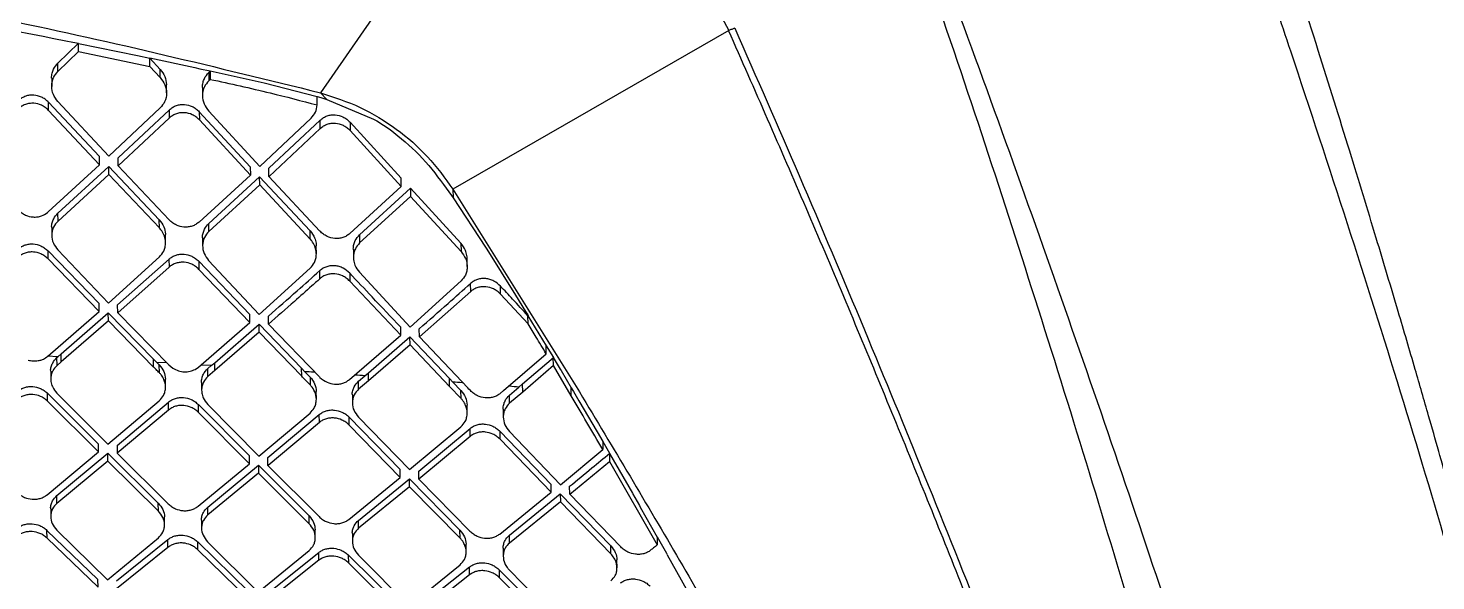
# Model space of a CAD drawing. Extents: x 832 to 912, y 781 to 934.
# Drawn here: x 854.714 to 858.048, y 880.372 to 881.68 of the extents above; entities that cross this region are included whole.
import ezdxf

# ---------------------------------------------------------------- set-up
doc = ezdxf.new("R2010")
doc.units = 0
doc.header["$MEASUREMENT"] = 0
doc.layers.add('1', color=4, linetype='Continuous')

# ---------------------------------------------------------------- blocks, each defined once
blk = doc.blocks.new('pillow top view')
at = {"layer": '1', "color": 3, "linetype": 'Continuous', "lineweight": 25}
for p, q in [((2.159, -2.133), (2.2507, -2.1545)), ((2.2507, -2.1545), (2.2763, -2.1605)), ((2.2763, -2.1605), (2.3045, -2.1673)), ((2.3045, -2.1673), (2.3206, -2.1712)), ((2.2826, -2.2389), (2.3332, -2.1942)), ((2.2833, -2.2195), (2.334, -2.1745)), ((2.3206, -2.1712), (2.334, -2.1744)), ((2.3332, -2.1942), (2.3338, -2.1747)), ((2.3332, -2.1942), (2.5009, -2.2358)), ((2.3339, -2.1747), (2.4725, -2.2089)), ((2.2826, -2.2389), (2.2832, -2.2195)), ((2.4725, -2.2089), (2.5013, -2.2161)), ((2.5009, -2.2358), (2.5015, -2.2162)), ((2.5013, -2.216), (2.5249, -2.2438)), ((2.5014, -2.2159), (2.607, -2.243)), ((2.2671, -2.2545), (2.2665, -2.2739)), ((2.5009, -2.2358), (2.5243, -2.2633)), ((2.5243, -2.2633), (2.5249, -2.2438)), ((2.607, -2.243), (2.6188, -2.2461)), ((2.6188, -2.2461), (2.6429, -2.2524)), ((2.6393, -2.2557), (2.6387, -2.2753)), ((2.6429, -2.2525), (2.6393, -2.2557)), ((2.7697, -2.2866), (2.6428, -2.2527)), ((2.5374, -2.3003), (2.538, -2.2808)), ((2.6231, -2.2909), (2.6225, -2.3104)), ((2.8936, -2.3233), (2.7697, -2.2865)), ((2.2567, -2.3304), (2.2573, -2.3111)), ((2.3723, -2.4637), (2.2567, -2.3304)), ((2.3729, -2.4445), (2.2573, -2.3111)), ((2.3952, -2.4442), (2.2796, -2.3105)), ((2.8937, -2.323), (2.9023, -2.3259)), ((2.9018, -2.3143), (2.9161, -2.3309)), ((2.9023, -2.3259), (2.9162, -2.3308)), ((2.9161, -2.3309), (3.0248, -2.3815)), ((2.5212, -2.3352), (2.3952, -2.4442)), ((2.5422, -2.3597), (2.4162, -2.4684)), ((2.4168, -2.4491), (2.5428, -2.3403)), ((2.5422, -2.3597), (2.5428, -2.3403)), ((2.6133, -2.3478), (2.6127, -2.3672)), ((2.7283, -2.5023), (2.6127, -2.3672)), ((2.6133, -2.3478), (2.7289, -2.4829)), ((2.6356, -2.3473), (2.7512, -2.4827)), ((2.7512, -2.4827), (2.8772, -2.3736)), ((2.7722, -2.5072), (2.8981, -2.3985)), ((2.7728, -2.4879), (2.8987, -2.379)), ((2.8981, -2.3985), (2.8987, -2.379)), ((2.9692, -2.387), (2.9686, -2.4065)), ((2.9692, -2.3869), (3.0847, -2.524)), ((3.0248, -2.3815), (3.0323, -2.3862)), ((3.0323, -2.3862), (3.0635, -2.4081)), ((2.9686, -2.4065), (3.0841, -2.5434)), ((2.2464, -2.5705), (2.3723, -2.4638)), ((2.3723, -2.4638), (2.3729, -2.4445)), ((2.4162, -2.4683), (2.4168, -2.4491)), ((2.3933, -2.4879), (2.2686, -2.5932)), ((2.2692, -2.5741), (2.3939, -2.4686)), ((2.3933, -2.4879), (2.3939, -2.4687)), ((2.5079, -2.6188), (2.3933, -2.4879)), ((2.3939, -2.4686), (2.5085, -2.5997)), ((2.4162, -2.4684), (2.5319, -2.601)), ((2.7289, -2.4829), (2.7283, -2.5023)), ((2.7721, -2.5072), (2.7727, -2.4878)), ((2.7283, -2.5023), (2.6024, -2.6088)), ((2.7493, -2.5267), (2.6246, -2.6318)), ((2.6252, -2.6127), (2.7499, -2.5074)), ((2.7493, -2.5267), (2.7499, -2.5074)), ((2.8638, -2.6595), (2.7493, -2.5267)), ((2.7499, -2.5074), (2.8644, -2.6403)), ((2.8877, -2.6416), (2.7721, -2.5072)), ((3.0841, -2.5434), (3.0847, -2.524)), ((3.0841, -2.5434), (2.9582, -2.65)), ((2.981, -2.6542), (3.1057, -2.5488)), ((3.1057, -2.5488), (3.1051, -2.5682)), ((3.2202, -2.6836), (3.1057, -2.5488)), ((3.1844, -2.5427), (3.2026, -2.5701)), ((3.2062, -2.555), (3.2061, -2.5755)), ((3.2062, -2.555), (3.4867, -3.0464)), ((2.2686, -2.5932), (2.2692, -2.5741)), ((2.5079, -2.6188), (2.5085, -2.5997)), ((3.1051, -2.5682), (2.9804, -2.6734)), ((3.1051, -2.5682), (3.2196, -2.703)), ((3.2026, -2.5701), (3.2061, -2.5756)), ((3.2061, -2.5755), (3.2781, -2.6954)), ((2.2531, -2.6076), (2.2525, -2.6266)), ((2.6246, -2.6318), (2.6252, -2.6127)), ((2.2416, -2.6817), (2.2422, -2.6628)), ((2.2422, -2.6627), (2.358, -2.7917)), ((2.2654, -2.6615), (2.3802, -2.7921)), ((2.521, -2.6544), (2.5216, -2.6353)), ((2.6091, -2.6462), (2.6085, -2.6653)), ((2.8638, -2.6595), (2.8644, -2.6403)), ((2.981, -2.6542), (2.9804, -2.6734)), ((2.3574, -2.8106), (2.2416, -2.6817)), ((2.3802, -2.7921), (2.5053, -2.6874)), ((2.4018, -2.7966), (2.5277, -2.6937)), ((2.5276, -2.6937), (2.5271, -2.7127)), ((2.6213, -2.7005), (2.7361, -2.8329)), ((2.8769, -2.6954), (2.8775, -2.6762)), ((2.9649, -2.6879), (2.9643, -2.7071)), ((3.2202, -2.6836), (3.2196, -2.703)), ((3.2781, -2.6954), (3.2808, -2.7001)), ((3.2808, -2.7001), (3.3443, -2.8113)), ((2.5271, -2.7127), (2.4013, -2.8155)), ((2.5981, -2.7017), (2.5975, -2.7207)), ((2.5975, -2.7207), (2.7133, -2.8514)), ((2.5981, -2.7016), (2.7138, -2.8324)), ((2.7361, -2.8329), (2.8611, -2.7285)), ((3.2327, -2.7393), (3.2333, -2.72)), ((2.8829, -2.7542), (2.8835, -2.7351)), ((2.954, -2.7437), (2.9534, -2.7628)), ((3.069, -2.8954), (2.9534, -2.7628)), ((2.9771, -2.7426), (3.0919, -2.877)), ((2.3574, -2.8106), (2.358, -2.7917)), ((2.4013, -2.8155), (2.4018, -2.7966)), ((3.2169, -2.7727), (3.0919, -2.877)), ((3.2387, -2.7987), (3.1129, -2.901)), ((3.2387, -2.7987), (3.2393, -2.7795)), ((3.3091, -2.8079), (3.3097, -2.7886)), ((2.2316, -2.9117), (2.3574, -2.8106)), ((2.3784, -2.834), (2.2629, -2.9265)), ((2.2635, -2.9077), (2.379, -2.8151)), ((2.3784, -2.834), (2.379, -2.8151)), ((2.4812, -2.9474), (2.3784, -2.834)), ((2.379, -2.8151), (2.4818, -2.9286)), ((2.4013, -2.8155), (2.517, -2.9436)), ((2.7133, -2.8514), (2.7138, -2.8324)), ((3.3714, -2.8807), (3.3091, -2.8079)), ((3.3443, -2.8113), (3.3666, -2.8512)), ((2.5875, -2.9519), (2.7133, -2.8514)), ((2.626, -2.943), (2.7349, -2.8561)), ((2.7343, -2.875), (2.7349, -2.8561)), ((2.7349, -2.8561), (2.8313, -2.9642)), ((2.7571, -2.8566), (2.7577, -2.8377)), ((2.7571, -2.8566), (2.8728, -2.9866)), ((3.3667, -2.8512), (3.3714, -2.8596)), ((3.3714, -2.8596), (3.3723, -2.8614)), ((3.3714, -2.8807), (3.372, -2.8615)), ((3.372, -2.8615), (3.4122, -2.9341)), ((2.7343, -2.875), (2.6254, -2.9618)), ((2.8308, -2.9831), (2.7343, -2.875)), ((2.9437, -2.9952), (3.069, -2.8954)), ((2.9891, -2.9812), (3.0906, -2.9004)), ((3.069, -2.8954), (3.0696, -2.8764)), ((3.09, -2.9194), (3.0906, -2.9004)), ((3.0906, -2.9004), (3.1802, -3.0024)), ((3.1129, -2.901), (3.1135, -2.882)), ((2.2553, -2.9142), (2.2311, -2.912)), ((2.2527, -2.9346), (2.2533, -2.9158)), ((2.2629, -2.9265), (2.2527, -2.9346)), ((2.2533, -2.9158), (2.2553, -2.9142)), ((2.2553, -2.9142), (2.2635, -2.9077)), ((2.2629, -2.9265), (2.2635, -2.9077)), ((2.4812, -2.9474), (2.4818, -2.9286)), ((2.4818, -2.9286), (2.4892, -2.9367)), ((3.09, -2.9194), (2.9885, -3.0001)), ((3.1797, -3.0214), (3.09, -2.9194)), ((3.1129, -2.901), (3.2226, -3.0263)), ((3.4116, -2.9532), (3.4122, -2.9341)), ((3.4125, -2.934), (3.4282, -2.9625)), ((2.2372, -2.9477), (2.2366, -2.9665)), ((2.4892, -2.9367), (2.4948, -2.9429)), ((2.513, -2.9391), (2.4892, -2.9368)), ((2.4942, -2.9617), (2.4948, -2.9429)), ((2.517, -2.9436), (2.5264, -2.9519)), ((2.5791, -2.9571), (2.5875, -2.9519)), ((2.6176, -2.9496), (2.5934, -2.9472)), ((2.6086, -2.9751), (2.6091, -2.9563)), ((2.6254, -2.9618), (2.6086, -2.9751)), ((2.6091, -2.9563), (2.6176, -2.9496)), ((2.6176, -2.9496), (2.626, -2.943)), ((2.6254, -2.9618), (2.626, -2.943)), ((2.8308, -2.9831), (2.8313, -2.9642)), ((2.8313, -2.9642), (2.8389, -2.9727)), ((3.3073, -3.0361), (3.4116, -2.9533)), ((3.3528, -3.0224), (3.4281, -2.9626)), ((3.4273, -2.9819), (3.4279, -2.9627)), ((3.4279, -2.9626), (3.4433, -2.991)), ((2.227, -3.0183), (2.2276, -2.9996)), ((2.2276, -2.9996), (2.3435, -3.1245)), ((2.2498, -3.0003), (2.3657, -3.1255)), ((2.5074, -2.9959), (2.508, -2.9771)), ((2.5931, -2.9882), (2.5925, -3.007)), ((2.8389, -2.9727), (2.8506, -2.9858)), ((2.8506, -2.9858), (2.85, -3.0046)), ((2.8728, -2.9866), (2.8738, -2.9877)), ((2.9885, -3.0001), (2.9643, -3.0191)), ((2.9643, -3.0191), (2.9649, -3.0003)), ((2.9649, -3.0003), (2.9805, -2.988)), ((2.9805, -2.988), (2.9891, -2.9812)), ((2.9885, -3.0001), (2.9891, -2.9811)), ((3.4273, -2.9819), (3.3522, -3.0414)), ((3.467, -3.0551), (3.4273, -2.9819)), ((3.4433, -2.991), (3.445, -2.9942)), ((3.4451, -2.9942), (3.4676, -3.036)), ((2.3429, -3.1431), (2.227, -3.0183)), ((2.3657, -3.1255), (2.4913, -3.0277)), ((2.3873, -3.1295), (2.513, -3.0319)), ((2.5124, -3.0507), (2.513, -3.0319)), ((2.8632, -3.0392), (2.8638, -3.0203)), ((2.9489, -3.0323), (2.9483, -3.0511)), ((3.1797, -3.0214), (3.1802, -3.0024)), ((3.2057, -3.051), (3.1797, -3.0214)), ((3.1802, -3.0024), (3.188, -3.0112)), ((3.188, -3.0112), (3.2063, -3.0321)), ((3.2057, -3.051), (3.2063, -3.0321)), ((3.3206, -3.0477), (3.3439, -3.0293)), ((3.3439, -3.0293), (3.3528, -3.0224)), ((3.3522, -3.0414), (3.3528, -3.0224)), ((2.5124, -3.0507), (2.3867, -3.1481)), ((2.5829, -3.059), (2.5834, -3.0403)), ((2.6987, -3.1856), (2.5829, -3.059)), ((2.5834, -3.0403), (2.6993, -3.1669)), ((2.6057, -3.0412), (2.7215, -3.1681)), ((3.2189, -3.0859), (3.2195, -3.067)), ((3.299, -3.0427), (3.3073, -3.0361)), ((3.3522, -3.0414), (3.32, -3.0666)), ((3.32, -3.0666), (3.3206, -3.0477)), ((3.467, -3.0551), (3.4676, -3.036)), ((3.4676, -3.036), (3.4724, -3.0448)), ((3.4724, -3.0449), (3.4844, -3.0673)), ((3.4845, -3.0674), (3.5246, -3.1427)), ((2.7215, -3.1681), (2.8471, -3.071)), ((2.8682, -3.0943), (2.7426, -3.191)), ((2.7431, -3.1724), (2.8687, -3.0755)), ((2.8682, -3.0943), (2.8687, -3.0755)), ((2.9386, -3.1033), (2.9392, -3.0846)), ((2.9392, -3.0846), (3.055, -3.2129)), ((2.9614, -3.0856), (3.0772, -3.2143)), ((3.3045, -3.0798), (3.3039, -3.0987)), ((2.3429, -3.1431), (2.3435, -3.1245)), ((2.3873, -3.1295), (2.3867, -3.1481)), ((3.0544, -3.2317), (2.9386, -3.1034)), ((3.0772, -3.2143), (3.2028, -3.1178)), ((3.0988, -3.2189), (3.2244, -3.1226)), ((3.2238, -3.1414), (3.2244, -3.1226)), ((3.2943, -3.1512), (3.2949, -3.1323)), ((3.2949, -3.1323), (3.4106, -3.2626)), ((3.3171, -3.1336), (3.4328, -3.2642)), ((2.2173, -3.2395), (2.3429, -3.1431)), ((2.3639, -3.1657), (2.2395, -3.2608)), ((2.2401, -3.2423), (2.3645, -3.1471)), ((2.3639, -3.1657), (2.3645, -3.1471)), ((2.4787, -3.2885), (2.3639, -3.1657)), ((2.3645, -3.1471), (2.4793, -3.2699)), ((2.3867, -3.1481), (2.5027, -3.2725)), ((2.6987, -3.1856), (2.6993, -3.1669)), ((3.2238, -3.1414), (3.0982, -3.2376)), ((3.41, -3.2814), (3.2943, -3.1512)), ((3.5246, -3.1428), (3.5369, -3.1661)), ((3.537, -3.1662), (3.5364, -3.1852)), ((3.5372, -3.166), (3.5523, -3.1946)), ((2.5731, -3.281), (2.6987, -3.1856)), ((2.596, -3.2841), (2.7203, -3.1898)), ((2.7203, -3.1898), (2.7197, -3.2085)), ((2.7203, -3.1898), (2.8351, -3.3143)), ((2.7425, -3.191), (2.7431, -3.1724)), ((2.7425, -3.191), (2.8584, -3.317)), ((3.4328, -3.2642), (3.5364, -3.1852)), ((3.552, -3.1948), (3.5514, -3.2137)), ((3.552, -3.1947), (3.6024, -3.2914)), ((2.7197, -3.2085), (2.5954, -3.3026)), ((2.8345, -3.3329), (2.7197, -3.2085)), ((2.9289, -3.3263), (3.0544, -3.2317)), ((3.0544, -3.2317), (3.055, -3.2129)), ((3.0982, -3.2376), (3.0988, -3.2189)), ((3.4538, -3.2878), (3.5514, -3.2137)), ((3.5514, -3.2137), (3.6562, -3.4159)), ((2.2395, -3.2608), (2.2401, -3.2423)), ((3.0754, -3.2549), (2.9511, -3.3482)), ((2.9517, -3.3296), (3.076, -3.2362)), ((3.0754, -3.2549), (3.076, -3.2362)), ((3.1901, -3.3809), (3.0754, -3.2549)), ((3.076, -3.2362), (3.1907, -3.3623)), ((3.0982, -3.2376), (3.214, -3.3653)), ((3.41, -3.2814), (3.4106, -3.2626)), ((2.2241, -3.273), (2.2235, -3.2914)), ((2.4787, -3.2885), (2.4793, -3.2699)), ((2.5954, -3.3026), (2.596, -3.2841)), ((3.2845, -3.3752), (3.41, -3.2814)), ((3.3073, -3.3788), (3.4316, -3.2861)), ((3.4316, -3.2861), (3.431, -3.3049)), ((3.4316, -3.2861), (3.5463, -3.4139)), ((3.4538, -3.2878), (3.4544, -3.2689)), ((3.5696, -3.4171), (3.4538, -3.2878)), ((3.6025, -3.2915), (3.6177, -3.321)), ((2.2127, -3.3423), (2.2133, -3.3238)), ((2.2133, -3.3238), (2.3293, -3.4449)), ((2.2364, -3.3239), (2.3515, -3.4465)), ((2.4919, -3.3215), (2.4925, -3.303)), ((2.5799, -3.3147), (2.5794, -3.3332)), ((2.8345, -3.3329), (2.8351, -3.3143)), ((2.9511, -3.3482), (2.9517, -3.3296)), ((3.431, -3.3049), (3.3067, -3.3975)), ((3.5457, -3.4326), (3.431, -3.3049)), ((3.6178, -3.321), (3.6198, -3.3249)), ((3.6198, -3.3249), (3.6568, -3.3971)), ((2.3288, -3.4633), (2.2127, -3.3423)), ((2.3515, -3.4465), (2.4763, -3.3517)), ((2.3732, -3.45), (2.4987, -3.357)), ((2.4981, -3.3754), (2.4987, -3.357)), ((2.5686, -3.384), (2.5692, -3.3655)), ((2.5692, -3.3655), (2.6851, -3.4881)), ((2.5923, -3.3658), (2.7073, -3.4899)), ((2.8477, -3.3661), (2.8483, -3.3476)), ((2.9357, -3.3602), (2.9351, -3.3787)), ((3.1901, -3.3809), (3.1907, -3.3623)), ((2.4981, -3.3754), (2.3726, -3.4684)), ((2.6846, -3.5065), (2.5686, -3.384)), ((2.7073, -3.4899), (2.832, -3.3963)), ((3.2033, -3.4144), (3.2039, -3.3958)), ((3.3067, -3.3975), (3.3073, -3.3788)), ((3.6568, -3.3971), (3.6562, -3.4159)), ((3.6572, -3.3969), (3.6774, -3.4365)), ((2.8539, -3.4203), (2.7284, -3.5121)), ((2.729, -3.4937), (2.8544, -3.4018)), ((2.8539, -3.4203), (2.8544, -3.4018)), ((2.9243, -3.4296), (2.9249, -3.4111)), ((3.0402, -3.5536), (2.9243, -3.4296)), ((2.9249, -3.4111), (3.0408, -3.5351)), ((2.948, -3.4116), (3.063, -3.5372)), ((3.2913, -3.4093), (3.2907, -3.4279)), ((3.5457, -3.4326), (3.5463, -3.4139)), ((2.3288, -3.4633), (2.3293, -3.4449)), ((3.063, -3.5372), (3.1877, -3.4445)), ((3.0846, -3.5411), (3.2101, -3.4503)), ((3.2095, -3.4688), (3.2101, -3.4503)), ((3.2799, -3.4789), (3.2805, -3.4603)), ((3.2805, -3.4603), (3.3964, -3.5858)), ((3.3036, -3.461), (3.4186, -3.5881)), ((3.5589, -3.4664), (3.5594, -3.4477)), ((3.6774, -3.4366), (3.679, -3.4398)), ((3.679, -3.4399), (3.7442, -3.5688)), ((3.2095, -3.4688), (3.0841, -3.5596)), ((3.3958, -3.6043), (3.2799, -3.4789))]:
    blk.add_line(p, q, dxfattribs=at)
at = {"layer": '1', "color": 3, "linetype": 'Continuous', "lineweight": 25, "flags": 128}
for points in [[(3.3565, -1.7104), (3.2019, -1.9157), (3.1019, -2.0486), (3.0018, -2.1815), (2.9018, -2.3143)], [(3.8739, -2.2056), (3.54, -2.3803), (3.2062, -2.555)], [(2.6427, -2.2527), (2.6423, -2.2636), (2.6421, -2.2722)], [(3.2285, -3.0331), (3.2252, -3.0293), (3.2226, -3.0263)]]:
    blk.add_lwpolyline(points, dxfattribs=at)
at = {"layer": '1', "color": 3, "linetype": 'Continuous', "lineweight": 25}
for points, knots in [([(5.8884, -5.6198), (5.8879, -5.5739), (5.8869, -5.4801), (5.8764, -5.3125), (5.8606, -5.1355), (5.8401, -4.9558), (5.816, -4.7776), (5.7855, -4.5779), (5.7485, -4.3609), (5.7054, -4.1323), (5.6631, -3.9241), (5.6275, -3.7581), (5.5986, -3.6283), (5.5768, -3.5319), (5.5555, -3.44), (5.535, -3.3527), (5.5146, -3.2676), (5.4921, -3.1748), (5.4647, -3.0634), (5.4292, -2.922), (5.3846, -2.7483), (5.33, -2.5404), (5.2651, -2.2989), (5.1892, -2.0226), (5.1049, -1.7212), (5.0444, -1.5096), (5.0142, -1.4037)], [0, 0, 0, 0, 0.057912, 0.118209, 0.174442, 0.226943, 0.275916, 0.321493, 0.383596, 0.437845, 0.484672, 0.527325, 0.549538, 0.570566, 0.590423, 0.609121, 0.62667, 0.644687, 0.667926, 0.696694, 0.732769, 0.774945, 0.823277, 0.877866, 0.93885, 1, 1, 1, 1]), ([(4.9473, -1.4482), (4.9907, -1.5933), (5.0774, -1.8832), (5.2023, -2.3076), (5.3209, -2.7224), (5.4311, -3.1261), (5.5317, -3.5189), (5.6212, -3.8994), (5.6983, -4.2645), (5.7608, -4.6093), (5.8041, -4.9026), (5.8318, -5.1484), (5.8478, -5.3513), (5.8551, -5.5369), (5.8537, -5.6395), (5.853, -5.6908)], [0, 0, 0, 0, 0.083388, 0.166545, 0.249266, 0.331863, 0.414655, 0.498053, 0.581911, 0.665729, 0.748937, 0.811246, 0.87376, 0.936869, 1, 1, 1, 1]), ([(3.3565, -1.7104), (3.414, -1.7335), (3.5294, -1.7799), (3.6754, -1.8968), (3.7962, -2.0388), (3.8479, -2.1498), (3.8739, -2.2056)], [0, 0, 0, 0, 0.248314, 0.497925, 0.747765, 1, 1, 1, 1]), ([(-3.0882, -2.0715), (-2.8406, -2.0211), (-2.3453, -1.9203), (-1.5922, -1.8287), (-0.8353, -1.782), (-0.0768, -1.7867), (0.6796, -1.8438), (1.4301, -1.9518), (2.1734, -2.1041), (2.659, -2.2443), (2.9018, -2.3143)], [0, 0, 0, 0, 0.125001, 0.250001, 0.375003, 0.499997, 0.624991, 0.749994, 0.874996, 1, 1, 1, 1]), ([(4.2995, -1.9283), (4.3399, -2.0605), (4.4207, -2.3249), (4.5331, -2.7213), (4.641, -3.1154), (4.7429, -3.5051), (4.8402, -3.8875), (4.9254, -4.2283), (5.0004, -4.524), (5.0658, -4.7741), (5.1285, -5.0031), (5.1887, -5.2056), (5.2451, -5.3806), (5.2967, -5.5297), (5.3448, -5.6576), (5.3729, -5.7291), (5.3869, -5.7648)], [0, 0, 0, 0, 0.082411, 0.164951, 0.247638, 0.330248, 0.412935, 0.496232, 0.559503, 0.622548, 0.685579, 0.749219, 0.81255, 0.875197, 0.937632, 1, 1, 1, 1]), ([(4.3322, -1.9182), (4.3762, -2.052), (4.4641, -2.3201), (4.5899, -2.7209), (4.7118, -3.119), (4.8279, -3.5118), (4.9382, -3.8969), (5.0335, -4.2391), (5.115, -4.5349), (5.1836, -4.7841), (5.2464, -5.0114), (5.3043, -5.2119), (5.3555, -5.3861), (5.4001, -5.5354), (5.4388, -5.6648), (5.4612, -5.7372), (5.4724, -5.7733)], [0, 0, 0, 0, 0.082589, 0.165416, 0.24837, 0.331192, 0.414034, 0.497446, 0.56062, 0.623393, 0.686188, 0.749611, 0.812567, 0.875073, 0.937549, 1, 1, 1, 1]), ([(3.8885, -2.2006), (3.886, -2.2015), (3.8811, -2.2032), (3.8763, -2.2048), (3.8739, -2.2056)], [0, 0, 0, 0, 0.4999634, 1, 1, 1, 1]), ([(3.8885, -2.2006), (3.935, -2.3188), (4.0304, -2.5613), (4.1653, -2.9208), (4.2982, -3.2842), (4.4239, -3.6386), (4.5432, -3.9828), (4.6346, -4.2493), (4.7017, -4.4451), (4.7473, -4.5792), (4.7916, -4.709), (4.834, -4.833), (4.8751, -4.9492), (4.9139, -5.0592), (4.9495, -5.1621), (4.9837, -5.2573), (5.0147, -5.3401), (5.042, -5.4113), (5.0667, -5.4774), (5.0899, -5.5386), (5.1154, -5.6023), (5.1429, -5.6615), (5.1567, -5.6997), (5.163, -5.717)], [0, 0, 0, 0, 0.082249, 0.168726, 0.250938, 0.337838, 0.421226, 0.501438, 0.538138, 0.573957, 0.608923, 0.645818, 0.681064, 0.714276, 0.751294, 0.786327, 0.81865, 0.848238, 0.87506, 0.90615, 0.934321, 0.970126, 1, 1, 1, 1]), ([(2.2671, -2.2545), (2.2671, -2.2544), (2.2667, -2.2504), (2.2686, -2.2431), (2.2729, -2.2308), (2.2793, -2.2238), (2.2832, -2.2195)], [0, 0, 0, 0, 0.00886, 0.302947, 0.566224, 1, 1, 1, 1]), ([(5.1625, -5.717), (5.1467, -5.6799), (5.1151, -5.6058), (5.0619, -5.4761), (5.0024, -5.3291), (4.937, -5.1615), (4.8688, -4.9716), (4.7929, -4.7604), (4.717, -4.5331), (4.6186, -4.2465), (4.4985, -3.8956), (4.3534, -3.4812), (4.201, -3.059), (4.042, -2.6332), (3.9299, -2.3481), (3.8738, -2.2056)], [0, 0, 0, 0, 0.062561, 0.125095, 0.187382, 0.249789, 0.312754, 0.37631, 0.439124, 0.501607, 0.601699, 0.701611, 0.80118, 0.900668, 1, 1, 1, 1]), ([(2.2796, -2.3105), (2.2757, -2.3048), (2.268, -2.2936), (2.2653, -2.273), (2.2697, -2.2534), (2.2786, -2.2435), (2.2826, -2.2389)], [0, 0, 0, 0, 0.251059, 0.501727, 0.7724, 1, 1, 1, 1]), ([(2.5243, -2.2633), (2.5281, -2.269), (2.5359, -2.2805), (2.5385, -2.3011), (2.5342, -2.3208), (2.5253, -2.3306), (2.5212, -2.3352)], [0, 0, 0, 0, 0.251422, 0.502157, 0.770308, 1, 1, 1, 1]), ([(2.5249, -2.2438), (2.5288, -2.2494), (2.5367, -2.2608), (2.5375, -2.2741), (2.5379, -2.2808)], [0, 0, 0, 0, 0.496646, 1, 1, 1, 1]), ([(2.6232, -2.2909), (2.6231, -2.2908), (2.6227, -2.2868), (2.6246, -2.2794), (2.6289, -2.2671), (2.6353, -2.2601), (2.6393, -2.2557)], [0, 0, 0, 0, 0.008274, 0.301531, 0.564613, 1, 1, 1, 1]), ([(2.2573, -2.3111), (2.2548, -2.3085), (2.25, -2.3035), (2.2387, -2.2965), (2.226, -2.2926), (2.2133, -2.2925), (2.2037, -2.2944), (2.1945, -2.2982), (2.1894, -2.3021), (2.1868, -2.3041)], [0, 0, 0, 0, 0.13712, 0.266197, 0.501064, 0.622211, 0.745158, 0.870833, 1, 1, 1, 1]), ([(2.6387, -2.2753), (2.6346, -2.2798), (2.6257, -2.2897), (2.6213, -2.3095), (2.624, -2.3302), (2.6317, -2.3416), (2.6356, -2.3473)], [0, 0, 0, 0, 0.227843, 0.497927, 0.749634, 1, 1, 1, 1]), ([(2.6421, -2.2722), (2.6414, -2.2728), (2.6403, -2.2738), (2.6392, -2.2748), (2.6387, -2.2753)], [0, 0, 0, 0, 0.560152, 1, 1, 1, 1]), ([(2.6421, -2.2722), (2.6891, -2.2844), (2.7733, -2.3062), (2.8563, -2.3317), (2.893, -2.3429)], [0, 0, 0, 0, 0.559002, 1, 1, 1, 1]), ([(2.2567, -2.3304), (2.2542, -2.3279), (2.2494, -2.3229), (2.2381, -2.3158), (2.2253, -2.3119), (2.2124, -2.3119), (2.2017, -2.3141), (2.1927, -2.3178), (2.1879, -2.322), (2.1862, -2.3234)], [0, 0, 0, 0, 0.137172, 0.266371, 0.501696, 0.625825, 0.750398, 0.914056, 1, 1, 1, 1]), ([(2.5428, -2.3403), (2.5454, -2.3383), (2.5505, -2.3344), (2.5597, -2.3307), (2.5693, -2.3288), (2.582, -2.3289), (2.5947, -2.333), (2.606, -2.3401), (2.6108, -2.3452), (2.6133, -2.3478)], [0, 0, 0, 0, 0.12879, 0.254117, 0.376841, 0.498006, 0.732894, 0.86231, 1, 1, 1, 1]), ([(2.893, -2.3429), (2.8931, -2.3393), (2.8933, -2.3327), (2.8935, -2.3262), (2.8936, -2.3233)], [0, 0, 0, 0, 0.560047, 1, 1, 1, 1]), ([(2.9018, -2.3143), (2.9333, -2.326), (2.9963, -2.3493), (3.0797, -2.4055), (3.1524, -2.4737), (3.1883, -2.5279), (3.2062, -2.555)], [0, 0, 0, 0, 0.249971, 0.499967, 0.74998, 1, 1, 1, 1]), ([(2.6127, -2.3672), (2.6102, -2.3646), (2.6054, -2.3596), (2.5941, -2.3524), (2.5814, -2.3484), (2.5687, -2.3483), (2.5591, -2.3501), (2.5499, -2.3538), (2.5448, -2.3577), (2.5422, -2.3597)], [0, 0, 0, 0, 0.137784, 0.267239, 0.501957, 0.622868, 0.745753, 0.871194, 1, 1, 1, 1]), ([(2.8772, -2.3736), (2.8812, -2.3693), (2.8894, -2.3604), (2.8918, -2.3488), (2.893, -2.3429)], [0, 0, 0, 0, 0.495327, 1, 1, 1, 1]), ([(2.8981, -2.3985), (2.9007, -2.3965), (2.9059, -2.3926), (2.915, -2.3889), (2.9246, -2.3871), (2.9374, -2.3873), (2.95, -2.3914), (2.9613, -2.3987), (2.9661, -2.4038), (2.9686, -2.4065)], [0, 0, 0, 0, 0.128478, 0.25372, 0.376571, 0.497617, 0.731903, 0.861621, 1, 1, 1, 1]), ([(2.8987, -2.379), (2.9013, -2.377), (2.9065, -2.373), (2.9156, -2.3693), (2.9252, -2.3675), (2.938, -2.3678), (2.9507, -2.3719), (2.9619, -2.3792), (2.9668, -2.3843), (2.9692, -2.3869)], [0, 0, 0, 0, 0.128692, 0.253985, 0.376767, 0.498225, 0.732462, 0.861955, 1, 1, 1, 1]), ([(3.0635, -2.4081), (3.0864, -2.4282), (3.1324, -2.4686), (3.167, -2.5179), (3.1844, -2.5427)], [0, 0, 0, 0, 0.498155, 1, 1, 1, 1]), ([(2.1759, -2.5632), (2.1784, -2.5657), (2.1832, -2.5706), (2.1945, -2.5775), (2.2073, -2.5814), (2.2202, -2.5815), (2.2323, -2.5793), (2.2408, -2.5748), (2.2458, -2.5712), (2.2464, -2.5705), (2.2464, -2.5705)], [0, 0, 0, 0, 0.136398, 0.26525, 0.500905, 0.626342, 0.750794, 0.967952, 0.99639, 1, 1, 1, 1]), ([(2.2686, -2.5932), (2.2645, -2.5975), (2.2581, -2.6042), (2.2537, -2.616), (2.2518, -2.6288), (2.254, -2.6452), (2.2616, -2.6561), (2.2654, -2.6615)], [0, 0, 0, 0, 0.230374, 0.360126, 0.499512, 0.750095, 1, 1, 1, 1]), ([(2.2532, -2.6076), (2.2532, -2.6074), (2.2527, -2.6036), (2.2546, -2.5966), (2.2589, -2.5849), (2.2652, -2.5783), (2.2692, -2.5741)], [0, 0, 0, 0, 0.013746, 0.300834, 0.560989, 1, 1, 1, 1]), ([(2.5085, -2.5997), (2.5123, -2.6051), (2.5196, -2.6155), (2.5218, -2.6284), (2.5216, -2.6347), (2.5216, -2.6353)], [0, 0, 0, 0, 0.498035, 0.949911, 1, 1, 1, 1]), ([(2.5053, -2.6874), (2.5093, -2.6832), (2.5155, -2.6766), (2.5199, -2.6648), (2.5209, -2.658), (2.521, -2.6544), (2.521, -2.6542), (2.5211, -2.6538), (2.5211, -2.6522), (2.5209, -2.646), (2.5186, -2.6356), (2.5133, -2.6257), (2.5093, -2.6203), (2.508, -2.619), (2.5079, -2.6188)], [0, 0, 0, 0, 0.22429, 0.355081, 0.498273, 0.498805, 0.499803, 0.503254, 0.515763, 0.56342, 0.748839, 0.929376, 0.992636, 1, 1, 1, 1]), ([(2.6024, -2.6088), (2.5998, -2.6107), (2.5947, -2.6145), (2.5856, -2.618), (2.576, -2.6197), (2.5631, -2.6195), (2.5505, -2.6155), (2.5392, -2.6084), (2.5344, -2.6035), (2.5319, -2.601)], [0, 0, 0, 0, 0.127056, 0.252091, 0.375861, 0.499095, 0.733911, 0.86299, 1, 1, 1, 1]), ([(2.6246, -2.6318), (2.6205, -2.6362), (2.6117, -2.6455), (2.6073, -2.6644), (2.6099, -2.6841), (2.6175, -2.695), (2.6213, -2.7005)], [0, 0, 0, 0, 0.23121, 0.498603, 0.749526, 1, 1, 1, 1]), ([(2.6091, -2.6462), (2.6091, -2.6461), (2.6086, -2.6423), (2.6106, -2.6353), (2.6148, -2.6235), (2.6211, -2.6169), (2.6252, -2.6127)], [0, 0, 0, 0, 0.012883, 0.298787, 0.5587, 1, 1, 1, 1]), ([(2.2416, -2.6817), (2.2391, -2.6792), (2.2342, -2.6744), (2.2229, -2.6675), (2.2102, -2.6637), (2.1974, -2.6635), (2.1877, -2.6653), (2.1787, -2.6688), (2.1736, -2.6725), (2.1711, -2.6744)], [0, 0, 0, 0, 0.13734, 0.266534, 0.500816, 0.62527, 0.74976, 0.874443, 1, 1, 1, 1]), ([(2.1717, -2.6554), (2.1743, -2.6535), (2.1794, -2.6498), (2.1885, -2.6463), (2.1981, -2.6445), (2.2109, -2.6447), (2.2235, -2.6485), (2.2348, -2.6554), (2.2397, -2.6602), (2.2422, -2.6627)], [0, 0, 0, 0, 0.128106, 0.253517, 0.376908, 0.498938, 0.733434, 0.862654, 1, 1, 1, 1]), ([(2.8611, -2.7285), (2.8651, -2.7243), (2.8714, -2.7176), (2.8758, -2.7058), (2.8769, -2.6983), (2.8769, -2.6927), (2.8766, -2.6863), (2.8743, -2.6761), (2.8692, -2.6664), (2.8652, -2.6609), (2.8639, -2.6596), (2.8638, -2.6595)], [0, 0, 0, 0, 0.22487, 0.355411, 0.497984, 0.52552, 0.576526, 0.748478, 0.929628, 0.99282, 1, 1, 1, 1]), ([(2.8644, -2.6403), (2.8682, -2.6457), (2.8747, -2.6548), (2.8771, -2.6676), (2.8778, -2.6741), (2.8775, -2.6762), (2.8775, -2.6762)], [0, 0, 0, 0, 0.495191, 0.8273, 0.998997, 1, 1, 1, 1]), ([(2.9582, -2.65), (2.9557, -2.6519), (2.9506, -2.6557), (2.9414, -2.6592), (2.9318, -2.6608), (2.919, -2.6605), (2.9063, -2.6564), (2.8951, -2.6492), (2.8902, -2.6442), (2.8877, -2.6416)], [0, 0, 0, 0, 0.126655, 0.251463, 0.375229, 0.498744, 0.732965, 0.862315, 1, 1, 1, 1]), ([(2.9649, -2.6879), (2.9649, -2.6876), (2.965, -2.6837), (2.9663, -2.6767), (2.9708, -2.6649), (2.9771, -2.6583), (2.981, -2.6542)], [0, 0, 0, 0, 0.020039, 0.30451, 0.562656, 1, 1, 1, 1]), ([(2.5276, -2.6937), (2.5302, -2.6918), (2.5354, -2.6881), (2.5445, -2.6846), (2.5541, -2.683), (2.5668, -2.6832), (2.5794, -2.6872), (2.5908, -2.6942), (2.5956, -2.6991), (2.5981, -2.7016)], [0, 0, 0, 0, 0.127654, 0.252818, 0.376155, 0.498547, 0.732468, 0.86199, 1, 1, 1, 1]), ([(2.9804, -2.6734), (2.9764, -2.6776), (2.9701, -2.6843), (2.9656, -2.6961), (2.9644, -2.7032), (2.9643, -2.7074), (2.9643, -2.7092), (2.9645, -2.7154), (2.9668, -2.7276), (2.9733, -2.7371), (2.9771, -2.7426)], [0, 0, 0, 0, 0.223979, 0.354962, 0.498585, 0.506483, 0.52113, 0.570599, 0.749813, 1, 1, 1, 1]), ([(3.2333, -2.72), (3.2333, -2.72), (3.2336, -2.7178), (3.2329, -2.7113), (3.2305, -2.6985), (3.2241, -2.6892), (3.2202, -2.6836)], [0, 0, 0, 0, 0.001862, 0.172776, 0.500438, 1, 1, 1, 1]), ([(2.5976, -2.7207), (2.595, -2.7182), (2.5902, -2.7132), (2.5788, -2.7063), (2.5662, -2.7023), (2.5535, -2.702), (2.5439, -2.7037), (2.5348, -2.7071), (2.5296, -2.7109), (2.5271, -2.7127)], [0, 0, 0, 0, 0.138112, 0.267634, 0.501325, 0.623364, 0.746943, 0.872269, 1, 1, 1, 1]), ([(2.954, -2.7437), (2.9492, -2.7391), (2.942, -2.7323), (2.9296, -2.7271), (2.9199, -2.7248), (2.91, -2.7245), (2.9003, -2.7261), (2.8912, -2.7295), (2.8861, -2.7332), (2.8835, -2.7351)], [0, 0, 0, 0, 0.248921, 0.37721, 0.498893, 0.62458, 0.749162, 0.872664, 1, 1, 1, 1]), ([(3.2196, -2.703), (3.2234, -2.7085), (3.2298, -2.7178), (3.2325, -2.7307), (3.2329, -2.7407), (3.2316, -2.7497), (3.2272, -2.7617), (3.2209, -2.7684), (3.2169, -2.7727)], [0, 0, 0, 0, 0.251181, 0.415927, 0.501895, 0.644267, 0.774725, 1, 1, 1, 1]), ([(2.8829, -2.7542), (2.8805, -2.7562), (2.8739, -2.7617), (2.8531, -2.7787), (2.8135, -2.811), (2.7782, -2.8395), (2.7571, -2.8566)], [0, 0, 0, 0, 0.056894, 0.158738, 0.497272, 1, 1, 1, 1]), ([(2.7577, -2.8377), (2.7812, -2.8186), (2.8232, -2.7847), (2.8651, -2.7502), (2.8835, -2.7351)], [0, 0, 0, 0, 0.559999, 1, 1, 1, 1]), ([(2.9534, -2.7628), (2.9509, -2.7602), (2.946, -2.7552), (2.9347, -2.7481), (2.922, -2.744), (2.9091, -2.7436), (2.8993, -2.7453), (2.8903, -2.7487), (2.8853, -2.7524), (2.8829, -2.7542)], [0, 0, 0, 0, 0.138752, 0.268523, 0.501589, 0.626289, 0.752773, 0.88072, 1, 1, 1, 1]), ([(3.0696, -2.8764), (3.048, -2.8516), (3.0094, -2.8075), (2.9709, -2.7632), (2.954, -2.7437)], [0, 0, 0, 0, 0.559995, 1, 1, 1, 1]), ([(3.1135, -2.882), (3.137, -2.863), (3.1789, -2.8291), (3.2208, -2.7947), (3.2393, -2.7795)], [0, 0, 0, 0, 0.560006, 1, 1, 1, 1]), ([(3.3091, -2.8079), (3.3066, -2.8053), (3.3017, -2.8002), (3.2904, -2.793), (3.2779, -2.7888), (3.2651, -2.7882), (3.2555, -2.7898), (3.2464, -2.7932), (3.2412, -2.7969), (3.2387, -2.7987)], [0, 0, 0, 0, 0.139456, 0.269545, 0.502083, 0.624489, 0.748096, 0.873005, 1, 1, 1, 1]), ([(3.3097, -2.7886), (3.305, -2.7841), (3.2978, -2.7771), (3.2855, -2.7717), (3.2757, -2.7694), (3.2658, -2.7689), (3.2561, -2.7705), (3.247, -2.7739), (3.2418, -2.7776), (3.2393, -2.7795)], [0, 0, 0, 0, 0.248979, 0.377413, 0.498891, 0.624715, 0.749152, 0.87275, 1, 1, 1, 1]), ([(3.372, -2.8615), (3.3604, -2.8479), (3.3396, -2.8236), (3.3188, -2.7993), (3.3097, -2.7887)], [0, 0, 0, 0, 0.560009, 1, 1, 1, 1]), ([(3.4116, -2.9532), (3.4042, -2.9397), (3.3908, -2.9155), (3.3773, -2.8913), (3.3714, -2.8807)], [0, 0, 0, 0, 0.559996, 1, 1, 1, 1]), ([(2.1848, -2.9192), (2.1887, -2.9202), (2.1965, -2.9223), (2.2045, -2.9217), (2.2084, -2.9214)], [0, 0, 0, 0, 0.501684, 1, 1, 1, 1]), ([(2.2085, -2.9214), (2.21, -2.9212), (2.2143, -2.9206), (2.2225, -2.9178), (2.2282, -2.914), (2.2316, -2.9117)], [0, 0, 0, 0, 0.176168, 0.500659, 1, 1, 1, 1]), ([(2.2373, -2.9477), (2.2373, -2.9476), (2.2367, -2.944), (2.2387, -2.9373), (2.2429, -2.9261), (2.2492, -2.9198), (2.2533, -2.9158)], [0, 0, 0, 0, 0.012661, 0.297191, 0.556747, 1, 1, 1, 1]), ([(2.2527, -2.9346), (2.2486, -2.9386), (2.2423, -2.945), (2.2378, -2.9563), (2.2367, -2.9635), (2.2366, -2.9688), (2.2369, -2.9748), (2.2394, -2.9864), (2.2459, -2.9951), (2.2498, -3.0003)], [0, 0, 0, 0, 0.226582, 0.35796, 0.50124, 0.527543, 0.57806, 0.751198, 1, 1, 1, 1]), ([(2.4942, -2.9617), (2.4918, -2.959), (2.4875, -2.9543), (2.4831, -2.9495), (2.4812, -2.9474)], [0, 0, 0, 0, 0.559985, 1, 1, 1, 1]), ([(2.4913, -3.0277), (2.4952, -3.0239), (2.5015, -3.0178), (2.5061, -3.0065), (2.5083, -2.9937), (2.5058, -2.9799), (2.5, -2.9685), (2.4958, -2.9635), (2.4942, -2.9617)], [0, 0, 0, 0, 0.215397, 0.349475, 0.501162, 0.750124, 0.90751, 1, 1, 1, 1]), ([(2.4948, -2.9429), (2.4987, -2.9482), (2.5066, -2.9587), (2.5075, -2.971), (2.5079, -2.9771)], [0, 0, 0, 0, 0.500129, 1, 1, 1, 1]), ([(2.5265, -2.9519), (2.5307, -2.9544), (2.539, -2.9593), (2.5532, -2.9621), (2.567, -2.9617), (2.5751, -2.9586), (2.5791, -2.9571)], [0, 0, 0, 0, 0.265248, 0.519144, 0.763393, 1, 1, 1, 1]), ([(2.5931, -2.9882), (2.5931, -2.9882), (2.5925, -2.9847), (2.5945, -2.9781), (2.5986, -2.9667), (2.605, -2.9603), (2.6091, -2.9563)], [0, 0, 0, 0, 0.005166, 0.288429, 0.548745, 1, 1, 1, 1]), ([(2.227, -3.0183), (2.2245, -3.0158), (2.2196, -3.0111), (2.2082, -3.0045), (2.1957, -3.0007), (2.1829, -3.0004), (2.1733, -3.002), (2.1642, -3.0053), (2.1591, -3.0089), (2.1565, -3.0106)], [0, 0, 0, 0, 0.137414, 0.266453, 0.499164, 0.622223, 0.746717, 0.872482, 1, 1, 1, 1]), ([(2.1571, -2.992), (2.1596, -2.9902), (2.1648, -2.9866), (2.1739, -2.9833), (2.1835, -2.9817), (2.1962, -2.982), (2.2088, -2.9858), (2.2201, -2.9924), (2.225, -2.9972), (2.2276, -2.9996)], [0, 0, 0, 0, 0.127408, 0.25302, 0.377334, 0.50096, 0.733554, 0.862563, 1, 1, 1, 1]), ([(2.6086, -2.9751), (2.6045, -2.9791), (2.5981, -2.9855), (2.5937, -2.9969), (2.5923, -3.0056), (2.5927, -3.0152), (2.5955, -3.0274), (2.6018, -3.036), (2.6057, -3.0412)], [0, 0, 0, 0, 0.22749, 0.358575, 0.501129, 0.590787, 0.751061, 1, 1, 1, 1]), ([(2.85, -3.0046), (2.8464, -3.0006), (2.84, -2.9934), (2.8336, -2.9862), (2.8308, -2.9831)], [0, 0, 0, 0, 0.560012, 1, 1, 1, 1]), ([(2.8627, -2.9752), (2.8615, -2.9751), (2.8536, -2.9742), (2.8457, -2.9734), (2.8389, -2.9727)], [0, 0, 0, 0, 0.147032, 1, 1, 1, 1]), ([(2.8506, -2.9858), (2.8545, -2.9911), (2.8624, -3.0018), (2.8633, -3.0142), (2.8638, -3.0203)], [0, 0, 0, 0, 0.502467, 1, 1, 1, 1]), ([(2.8738, -2.9877), (2.879, -2.9921), (2.8887, -3.0005), (2.905, -3.0052), (2.9178, -3.0055), (2.9274, -3.0039), (2.9361, -3.0007), (2.9409, -2.9972), (2.9433, -2.9955)], [0, 0, 0, 0, 0.264929, 0.497759, 0.629939, 0.757262, 0.88037, 1, 1, 1, 1]), ([(2.9437, -2.9952), (2.9437, -2.9953), (2.9435, -2.9954), (2.9434, -2.9955), (2.9433, -2.9955)], [0, 0, 0, 0, 0.5586324, 1, 1, 1, 1]), ([(2.9489, -3.0323), (2.9489, -3.0322), (2.9482, -3.0288), (2.9503, -3.0222), (2.9543, -3.0107), (2.9608, -3.0043), (2.9649, -3.0003)], [0, 0, 0, 0, 0.001805, 0.285193, 0.546078, 1, 1, 1, 1]), ([(2.9805, -2.988), (2.9726, -2.9871), (2.9645, -2.9862), (2.9564, -2.9853), (2.9561, -2.9853)], [0, 0, 0, 0, 0.969555, 1, 1, 1, 1]), ([(2.513, -3.0319), (2.5155, -3.0302), (2.5207, -3.0266), (2.5298, -3.0234), (2.5394, -3.0219), (2.5522, -3.0223), (2.5647, -3.0262), (2.576, -3.033), (2.5809, -3.0378), (2.5834, -3.0403)], [0, 0, 0, 0, 0.1269463, 0.2524399, 0.377033, 0.5014043, 0.7326399, 0.8618044, 1, 1, 1, 1]), ([(2.8471, -3.071), (2.8508, -3.0675), (2.857, -3.0616), (2.8618, -3.0502), (2.8641, -3.0371), (2.8613, -3.0214), (2.8548, -3.0101), (2.8505, -3.0052), (2.85, -3.0046)], [0, 0, 0, 0, 0.204498, 0.341342, 0.501381, 0.750599, 0.970473, 1, 1, 1, 1]), ([(2.9643, -3.0191), (2.9602, -3.0232), (2.9538, -3.0296), (2.9494, -3.0411), (2.9475, -3.0536), (2.9499, -3.0698), (2.9576, -3.0803), (2.9614, -3.0856)], [0, 0, 0, 0, 0.228402, 0.359356, 0.501427, 0.750648, 1, 1, 1, 1]), ([(3.2118, -3.014), (3.211, -3.0139), (3.2031, -3.0129), (3.1952, -3.012), (3.188, -3.0112)], [0, 0, 0, 0, 0.09549, 1, 1, 1, 1]), ([(3.2063, -3.0321), (3.2103, -3.0375), (3.2181, -3.0482), (3.219, -3.0608), (3.2194, -3.067)], [0, 0, 0, 0, 0.503304, 1, 1, 1, 1]), ([(3.299, -3.0427), (3.2964, -3.0444), (3.2913, -3.048), (3.2822, -3.0511), (3.2725, -3.0525), (3.2597, -3.0519), (3.2471, -3.0476), (3.2359, -3.0406), (3.2311, -3.0356), (3.2285, -3.0331)], [0, 0, 0, 0, 0.125306, 0.250183, 0.375305, 0.501345, 0.73235, 0.861574, 1, 1, 1, 1]), ([(3.3439, -3.0293), (3.3364, -3.0285), (3.3283, -3.0275), (3.3202, -3.0265), (3.3195, -3.0265)], [0, 0, 0, 0, 0.918219, 1, 1, 1, 1]), ([(2.5829, -3.059), (2.5803, -3.0565), (2.5754, -3.0517), (2.5641, -3.045), (2.5515, -3.0411), (2.5388, -3.0406), (2.5292, -3.0421), (2.5201, -3.0454), (2.515, -3.0489), (2.5124, -3.0507)], [0, 0, 0, 0, 0.138366, 0.267739, 0.499461, 0.622853, 0.747473, 0.873022, 1, 1, 1, 1]), ([(2.8687, -3.0755), (2.8713, -3.0737), (2.8764, -3.0702), (2.8856, -3.0671), (2.8952, -3.0656), (2.9079, -3.0662), (2.9204, -3.0702), (2.9317, -3.0771), (2.9367, -3.082), (2.9392, -3.0845)], [0, 0, 0, 0, 0.126334, 0.251446, 0.375884, 0.500256, 0.731107, 0.860813, 1, 1, 1, 1]), ([(3.2028, -3.1178), (3.2068, -3.1139), (3.2131, -3.1078), (3.2177, -3.0963), (3.2197, -3.0835), (3.2173, -3.0695), (3.2114, -3.0579), (3.2072, -3.0528), (3.2057, -3.051)], [0, 0, 0, 0, 0.219586, 0.352453, 0.500747, 0.749961, 0.909666, 1, 1, 1, 1]), ([(3.32, -3.0666), (3.3159, -3.0707), (3.3095, -3.0771), (3.305, -3.0887), (3.3032, -3.1012), (3.3056, -3.1175), (3.3133, -3.1282), (3.3171, -3.1336)], [0, 0, 0, 0, 0.229086, 0.359732, 0.501096, 0.750654, 1, 1, 1, 1]), ([(3.3046, -3.0798), (3.3046, -3.0796), (3.304, -3.0761), (3.306, -3.0694), (3.3101, -3.058), (3.3165, -3.0517), (3.3206, -3.0477)], [0, 0, 0, 0, 0.010821, 0.291804, 0.550316, 1, 1, 1, 1]), ([(3.5364, -3.1852), (3.5248, -3.1632), (3.5018, -3.1198), (3.4785, -3.0765), (3.467, -3.0551)], [0, 0, 0, 0, 0.506604, 1, 1, 1, 1]), ([(3.4867, -3.0464), (3.5613, -3.1829), (3.7109, -3.4565), (3.9182, -3.8593), (4.1133, -4.2486), (4.2745, -4.5782), (4.4057, -4.8484), (4.5102, -5.0634), (4.6074, -5.2619), (4.6972, -5.4412), (4.7802, -5.6021), (4.8281, -5.6884), (4.852, -5.7315)], [0, 0, 0, 0, 0.128088, 0.256805, 0.38361, 0.50883, 0.593009, 0.67492, 0.754537, 0.836903, 0.918629, 1, 1, 1, 1]), ([(2.9386, -3.1033), (2.9361, -3.1008), (2.9311, -3.0959), (2.9198, -3.089), (2.9073, -3.085), (2.8946, -3.0845), (2.885, -3.0859), (2.8759, -3.089), (2.8707, -3.0925), (2.8682, -3.0943)], [0, 0, 0, 0, 0.139295, 0.269049, 0.499784, 0.623471, 0.748207, 0.873528, 1, 1, 1, 1]), ([(3.2943, -3.1512), (3.2917, -3.1486), (3.2868, -3.1436), (3.2755, -3.1366), (3.263, -3.1325), (3.2503, -3.1318), (3.2407, -3.1331), (3.2315, -3.1362), (3.2264, -3.1397), (3.2238, -3.1414)], [0, 0, 0, 0, 0.140255, 0.270373, 0.500205, 0.624104, 0.748917, 0.874007, 1, 1, 1, 1]), ([(3.2244, -3.1226), (3.227, -3.1208), (3.2321, -3.1174), (3.2413, -3.1142), (3.251, -3.1129), (3.2637, -3.1136), (3.2762, -3.1178), (3.2874, -3.1248), (3.2923, -3.1297), (3.2949, -3.1323)], [0, 0, 0, 0, 0.126143, 0.2513, 0.376091, 0.501195, 0.73055, 0.860281, 1, 1, 1, 1]), ([(3.4544, -3.2689), (3.4726, -3.2552), (3.5052, -3.2306), (3.5377, -3.2057), (3.552, -3.1948)], [0, 0, 0, 0, 0.559999, 1, 1, 1, 1]), ([(2.1468, -3.2317), (2.1493, -3.2341), (2.1542, -3.2387), (2.1655, -3.2452), (2.1782, -3.2489), (2.1909, -3.2493), (2.2006, -3.2477), (2.2096, -3.2446), (2.2147, -3.2412), (2.2173, -3.2395)], [0, 0, 0, 0, 0.136883, 0.265641, 0.498445, 0.623854, 0.748978, 0.874219, 1, 1, 1, 1]), ([(2.2395, -3.2608), (2.2355, -3.2647), (2.2292, -3.2707), (2.2247, -3.2816), (2.2228, -3.2934), (2.2251, -3.3088), (2.2326, -3.3188), (2.2364, -3.3239)], [0, 0, 0, 0, 0.229504, 0.360207, 0.501423, 0.750633, 1, 1, 1, 1]), ([(2.2242, -3.2729), (2.2242, -3.2728), (2.2236, -3.2694), (2.2256, -3.263), (2.2297, -3.2522), (2.2361, -3.2461), (2.2401, -3.2423)], [0, 0, 0, 0, 0.012529, 0.291991, 0.549857, 1, 1, 1, 1]), ([(2.4763, -3.3517), (2.4803, -3.3478), (2.4866, -3.3417), (2.4909, -3.3308), (2.4927, -3.319), (2.4902, -3.3036), (2.4826, -3.2935), (2.4787, -3.2885)], [0, 0, 0, 0, 0.231813, 0.361888, 0.501253, 0.750409, 1, 1, 1, 1]), ([(2.4793, -3.2699), (2.483, -3.275), (2.4905, -3.2852), (2.4935, -3.2973), (2.4925, -3.303), (2.4925, -3.303)], [0, 0, 0, 0, 0.501004, 0.999795, 1, 1, 1, 1]), ([(2.5027, -3.2725), (2.5052, -3.2749), (2.5101, -3.2796), (2.5214, -3.2862), (2.534, -3.2901), (2.5468, -3.2906), (2.5564, -3.2891), (2.5655, -3.286), (2.5706, -3.2827), (2.5731, -3.281)], [0, 0, 0, 0, 0.137921, 0.267049, 0.498501, 0.624617, 0.74994, 0.874931, 1, 1, 1, 1]), ([(2.58, -3.3146), (2.58, -3.3145), (2.5794, -3.3111), (2.5814, -3.3048), (2.5854, -3.2939), (2.5919, -3.2879), (2.596, -3.2841)], [0, 0, 0, 0, 0.012091, 0.289565, 0.546842, 1, 1, 1, 1]), ([(2.2127, -3.3423), (2.2102, -3.3399), (2.2052, -3.3352), (2.1938, -3.3288), (2.1813, -3.3251), (2.1686, -3.3248), (2.159, -3.3263), (2.1499, -3.3294), (2.1448, -3.3328), (2.1422, -3.3345)], [0, 0, 0, 0, 0.13852, 0.268008, 0.499411, 0.623291, 0.748098, 0.873535, 1, 1, 1, 1]), ([(2.1428, -3.316), (2.1454, -3.3143), (2.1505, -3.3109), (2.1595, -3.3078), (2.1691, -3.3063), (2.1818, -3.3066), (2.1944, -3.3103), (2.2058, -3.3168), (2.2108, -3.3214), (2.2133, -3.3238)], [0, 0, 0, 0, 0.126283, 0.251526, 0.376117, 0.500539, 0.73189, 0.861386, 1, 1, 1, 1]), ([(2.5954, -3.3026), (2.5913, -3.3065), (2.585, -3.3125), (2.5805, -3.3234), (2.5786, -3.3352), (2.5809, -3.3506), (2.5885, -3.3608), (2.5923, -3.3658)], [0, 0, 0, 0, 0.230806, 0.361147, 0.501311, 0.750477, 1, 1, 1, 1]), ([(2.832, -3.3963), (2.8361, -3.3924), (2.8424, -3.3863), (2.8467, -3.3754), (2.8485, -3.3636), (2.8459, -3.3481), (2.8383, -3.338), (2.8345, -3.3329)], [0, 0, 0, 0, 0.232824, 0.362561, 0.50109, 0.75022, 1, 1, 1, 1]), ([(2.8351, -3.3143), (2.839, -3.3195), (2.8469, -3.3298), (2.8478, -3.3417), (2.8482, -3.3476)], [0, 0, 0, 0, 0.504497, 1, 1, 1, 1]), ([(2.8584, -3.317), (2.861, -3.3195), (2.8659, -3.3243), (2.8772, -3.331), (2.8898, -3.335), (2.9025, -3.3356), (2.9122, -3.3343), (2.9213, -3.3313), (2.9263, -3.328), (2.9289, -3.3263)], [0, 0, 0, 0, 0.138964, 0.268459, 0.498728, 0.625444, 0.75092, 0.875612, 1, 1, 1, 1]), ([(2.9358, -3.3601), (2.9358, -3.3599), (2.9352, -3.3565), (2.9372, -3.3501), (2.9412, -3.3394), (2.9476, -3.3334), (2.9517, -3.3296)], [0, 0, 0, 0, 0.018985, 0.292984, 0.547865, 1, 1, 1, 1]), ([(2.5686, -3.384), (2.566, -3.3816), (2.561, -3.3769), (2.5496, -3.3703), (2.5371, -3.3665), (2.5245, -3.366), (2.5148, -3.3674), (2.5058, -3.3704), (2.5007, -3.3738), (2.4981, -3.3754)], [0, 0, 0, 0, 0.139836, 0.269769, 0.499652, 0.62404, 0.74906, 0.874247, 1, 1, 1, 1]), ([(2.4987, -3.3569), (2.5012, -3.3553), (2.5063, -3.3519), (2.5154, -3.3489), (2.525, -3.3475), (2.5377, -3.348), (2.5502, -3.3518), (2.5616, -3.3584), (2.5666, -3.3631), (2.5692, -3.3655)], [0, 0, 0, 0, 0.125536, 0.250492, 0.375278, 0.500384, 0.730156, 0.860111, 1, 1, 1, 1]), ([(2.9511, -3.3482), (2.947, -3.3521), (2.9406, -3.3581), (2.9362, -3.369), (2.9343, -3.3808), (2.9367, -3.3963), (2.9442, -3.4065), (2.948, -3.4116)], [0, 0, 0, 0, 0.231814, 0.36179, 0.501104, 0.750259, 1, 1, 1, 1]), ([(3.1907, -3.3623), (3.1947, -3.3675), (3.2025, -3.378), (3.2034, -3.3899), (3.2039, -3.3958)], [0, 0, 0, 0, 0.504563, 1, 1, 1, 1]), ([(3.214, -3.3653), (3.2166, -3.3678), (3.2216, -3.3726), (3.2329, -3.3795), (3.2454, -3.3836), (3.2581, -3.3844), (3.2678, -3.3831), (3.2769, -3.3802), (3.2819, -3.3769), (3.2845, -3.3752)], [0, 0, 0, 0, 0.139976, 0.269854, 0.499022, 0.626262, 0.751851, 0.876264, 1, 1, 1, 1]), ([(2.8544, -3.4017), (2.857, -3.4001), (2.8621, -3.3968), (2.8711, -3.3939), (2.8807, -3.3925), (2.8934, -3.3932), (2.9059, -3.3971), (2.9173, -3.4038), (2.9223, -3.4086), (2.9249, -3.4111)], [0, 0, 0, 0, 0.124875, 0.249562, 0.374496, 0.500214, 0.728504, 0.858899, 1, 1, 1, 1]), ([(3.1877, -3.4445), (3.1918, -3.4406), (3.1981, -3.4346), (3.2023, -3.4237), (3.2041, -3.4118), (3.2017, -3.3987), (3.1958, -3.3876), (3.1917, -3.3827), (3.1902, -3.3809)], [0, 0, 0, 0, 0.233352, 0.362631, 0.50032, 0.749207, 0.90908, 1, 1, 1, 1]), ([(3.3067, -3.3975), (3.3026, -3.4013), (3.2962, -3.4073), (3.2919, -3.4182), (3.2899, -3.4301), (3.2922, -3.4432), (3.298, -3.4543), (3.3021, -3.4592), (3.3036, -3.461)], [0, 0, 0, 0, 0.232313, 0.361869, 0.500294, 0.749245, 0.907324, 1, 1, 1, 1]), ([(3.2914, -3.4093), (3.2914, -3.4091), (3.2908, -3.4057), (3.2928, -3.3994), (3.2968, -3.3886), (3.3032, -3.3826), (3.3073, -3.3788)], [0, 0, 0, 0, 0.0173992, 0.2904652, 0.5453082, 1, 1, 1, 1]), ([(2.9243, -3.4296), (2.9217, -3.4271), (2.9167, -3.4223), (2.9053, -3.4156), (2.8928, -3.4117), (2.8802, -3.4111), (2.8706, -3.4124), (2.8615, -3.4154), (2.8564, -3.4186), (2.8539, -3.4203)], [0, 0, 0, 0, 0.141135, 0.271594, 0.500077, 0.624852, 0.750005, 0.874923, 1, 1, 1, 1]), ([(3.5432, -3.4964), (3.5473, -3.4925), (3.5537, -3.4865), (3.5579, -3.4756), (3.5596, -3.4637), (3.5571, -3.4501), (3.5511, -3.4393), (3.5471, -3.4343), (3.5458, -3.4328), (3.5457, -3.4326)], [0, 0, 0, 0, 0.234272, 0.363205, 0.500021, 0.749285, 0.925262, 0.990835, 1, 1, 1, 1]), ([(3.5463, -3.4139), (3.55, -3.4192), (3.5574, -3.4296), (3.5603, -3.4419), (3.5594, -3.4477), (3.5594, -3.4477)], [0, 0, 0, 0, 0.500746, 0.99681, 1, 1, 1, 1]), ([(3.64, -3.4278), (3.6375, -3.4295), (3.6324, -3.4327), (3.6234, -3.4356), (3.6136, -3.4368), (3.6009, -3.4359), (3.5884, -3.4316), (3.5771, -3.4247), (3.5722, -3.4197), (3.5696, -3.4171)], [0, 0, 0, 0, 0.123201, 0.247349, 0.372973, 0.500604, 0.728486, 0.858823, 1, 1, 1, 1]), ([(3.6562, -3.4159), (3.6533, -3.4181), (3.6479, -3.4221), (3.6424, -3.426), (3.64, -3.4278)], [0, 0, 0, 0, 0.54532, 1, 1, 1, 1]), ([(3.2799, -3.4789), (3.2773, -3.4763), (3.2722, -3.4714), (3.2609, -3.4647), (3.2484, -3.4606), (3.2358, -3.4599), (3.2262, -3.4611), (3.2171, -3.464), (3.212, -3.4672), (3.2095, -3.4688)], [0, 0, 0, 0, 0.142438, 0.27341, 0.500468, 0.625585, 0.750884, 0.875546, 1, 1, 1, 1]), ([(3.2101, -3.4502), (3.2126, -3.4486), (3.2177, -3.4454), (3.2267, -3.4425), (3.2363, -3.4413), (3.249, -3.442), (3.2614, -3.4461), (3.2728, -3.4528), (3.2779, -3.4577), (3.2805, -3.4603)], [0, 0, 0, 0, 0.124185, 0.248485, 0.373338, 0.499297, 0.726692, 0.857656, 1, 1, 1, 1]), ([(3.5656, -3.5024), (3.5681, -3.5008), (3.5732, -3.4976), (3.5822, -3.4948), (3.5918, -3.4936), (3.6044, -3.4945), (3.6169, -3.4987), (3.6283, -3.5056), (3.6333, -3.5106), (3.636, -3.5131)], [0, 0, 0, 0, 0.123513, 0.247506, 0.372445, 0.498783, 0.72481, 0.8563, 1, 1, 1, 1])]:
    blk.add_open_spline(points, degree=3, knots=knots, dxfattribs=at)
blk = doc.blocks.new('2026 SOVEREIGN HL')
at = {"layer": '1', "rotation": 2.284948898486966}
blk.add_blockref('pillow top view', (20.6854, 86.6293), dxfattribs=at)

msp = doc.modelspace()

# ---------------------------------------------------------------- block references
at = {"layer": '1'}
msp.add_blockref('2026 SOVEREIGN HL', (831.7292, 797.0948), dxfattribs=at)

doc.saveas('drawing.dxf')
